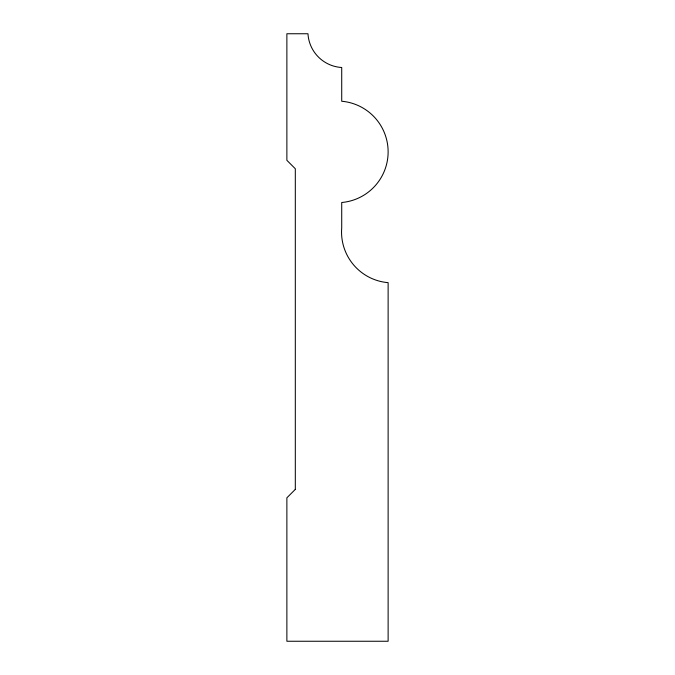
<?xml version="1.0" encoding="UTF-8"?>
<svg xmlns="http://www.w3.org/2000/svg" width="675" height="675" viewBox="0 0 675 675"><rect width="100%" height="100%" fill="white"/><g stroke="black" fill="none" stroke-linecap="round" stroke-linejoin="round"><path stroke-width="1.01" d="M295.312 489.375L286.875 497.812L286.875 641.25L388.125 641.25L388.125 282.656A50.802 50.802 0 0 1 341.719 227.812L341.719 202.5A50.819 50.819 0 0 0 388.125 151.875A50.819 50.819 0 0 0 341.719 101.25L341.719 67.5A35.918 35.918 0 0 1 307.969 33.75L286.875 33.75L286.875 160.312L295.312 168.75L295.312 489.375"/></g></svg>
